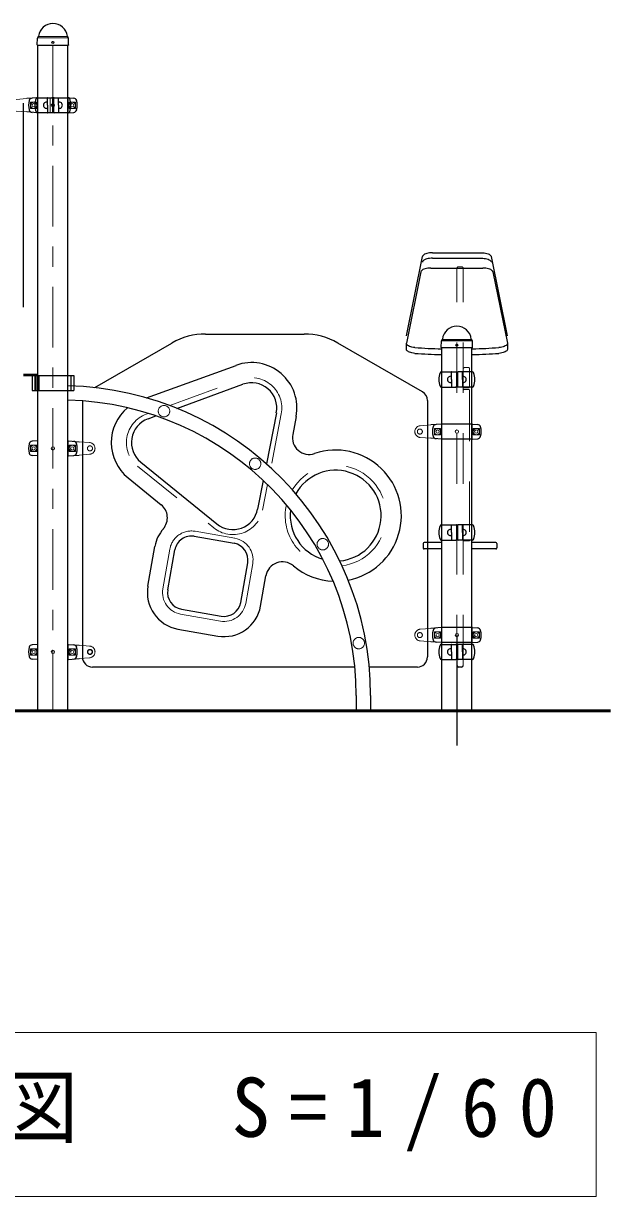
# Model space of a CAD drawing. Units: millimetres on the paper, scale 1:60. Extents: x -385 to 0, y -594 to 267.
# Drawn here: x -131 to -101.9, y -230.7 to -172.6 of the extents above; entities that cross this region are included whole.
import ezdxf

# ---------------------------------------------------------------- set-up
doc = ezdxf.new("R2010")
doc.units = ezdxf.units.MM
doc.linetypes.add('USER1', pattern=[4.5, 2.5, -2])
doc.linetypes.add('USER2', pattern=[6, 3, -1, 1, -1])
doc.layers.add('LY_1', color=7, linetype='Continuous', lineweight=25)
doc.styles.add('ＭＳ ゴシック', font='')
doc.styles.get('ＭＳ ゴシック').set_extended_font_data('MS Gothic')

msp = doc.modelspace()

# ---------------------------------------------------------------- linework, layer by layer
at = {"layer": 'LY_1'}
for p, q in [((-130.32, -173.681), (-130.313, -173.35)), ((-130.312, -173.689), (-130.32, -173.681)), ((-130.312, -173.689), (-128.78, -173.689)), ((-130.293, -173.302), (-130.274, -173.283)), ((-130.288, -206.672), (-130.288, -173.689)), ((-128.799, -173.302), (-128.817, -173.283)), ((-128.803, -206.672), (-128.803, -173.689)), ((-128.772, -173.68), (-128.78, -173.689)), ((-128.772, -173.68), (-128.779, -173.35)), ((-131.004, -186.672), (-131.004, -176.575)), ((-130.313, -176.297), (-130.838, -176.343)), ((-130.314, -176.297), (-128.777, -176.297)), ((-129.817, -176.518), (-129.85, -176.517)), ((-129.817, -176.672), (-129.817, -176.314)), ((-129.817, -176.672), (-129.817, -177.031)), ((-129.571, -176.331), (-129.571, -177.014)), ((-129.521, -176.331), (-129.521, -177.014)), ((-129.275, -176.672), (-129.275, -176.314)), ((-129.275, -176.518), (-129.242, -176.517)), ((-129.275, -176.672), (-129.275, -177.031)), ((-128.779, -176.297), (-128.516, -176.32)), ((-130.313, -177.047), (-130.838, -177.001)), ((-128.779, -177.047), (-130.314, -177.047)), ((-129.817, -176.827), (-129.85, -176.828)), ((-129.275, -176.827), (-129.242, -176.828)), ((-128.779, -177.047), (-128.516, -177.024)), ((-112.044, -188.102), (-111.251, -184.172)), ((-110.753, -183.979), (-108.339, -183.979)), ((-107.048, -188.102), (-107.84, -184.172)), ((-110.836, -184.735), (-108.256, -184.735)), ((-110.753, -184.25), (-108.339, -184.25)), ((-111.334, -184.927), (-112.044, -188.451)), ((-107.758, -184.927), (-107.048, -188.451)), ((-121.986, -188.006), (-117.106, -188.006)), ((-110.293, -188.302), (-110.274, -188.283)), ((-108.799, -188.302), (-108.817, -188.283)), ((-127.478, -190.661), (-123.653, -188.452)), ((-111.254, -190.868), (-115.439, -188.452)), ((-112.046, -188.756), (-112.046, -188.469)), ((-110.32, -188.68), (-110.313, -188.35)), ((-110.32, -188.68), (-110.312, -188.689)), ((-108.78, -188.689), (-110.312, -188.689)), ((-110.288, -206.672), (-110.288, -188.689)), ((-108.803, -206.672), (-108.803, -188.689)), ((-108.78, -188.689), (-108.772, -188.681)), ((-108.772, -188.681), (-108.779, -188.35)), ((-107.046, -188.469), (-107.046, -188.756)), ((-130.288, -190.006), (-131.004, -190.006)), ((-124.912, -191.17), (-120.482, -189.558)), ((-110.314, -189.881), (-109.604, -189.881)), ((-109.817, -190.256), (-109.817, -189.897)), ((-109.571, -189.914), (-109.571, -190.597)), ((-109.521, -189.914), (-109.521, -190.597)), ((-108.777, -189.881), (-109.488, -189.881)), ((-109.275, -190.256), (-109.275, -189.897)), ((-131.004, -190.059), (-128.516, -190.059)), ((-130.576, -190.059), (-130.576, -190.809)), ((-130.447, -190.059), (-130.447, -190.809)), ((-130.397, -190.059), (-130.397, -190.809)), ((-130.241, -190.059), (-130.241, -190.809)), ((-128.654, -190.059), (-128.654, -190.809)), ((-128.516, -190.059), (-128.516, -190.809)), ((-123.413, -191.689), (-120.14, -190.498)), ((-110.314, -190.631), (-109.604, -190.631)), ((-109.817, -190.101), (-109.85, -190.1)), ((-109.817, -190.41), (-109.85, -190.412)), ((-109.817, -190.256), (-109.817, -190.614)), ((-108.779, -190.631), (-109.488, -190.631)), ((-109.275, -190.101), (-109.242, -190.1)), ((-109.275, -190.256), (-109.275, -190.614)), ((-109.275, -190.41), (-109.242, -190.412)), ((-130.576, -190.809), (-128.516, -190.809)), ((-128.088, -191.301), (-128.088, -204.006)), ((-111.004, -191.301), (-111.004, -204.006)), ((-124.839, -192.208), (-124.443, -192.064)), ((-118.485, -191.91), (-118.976, -194.443)), ((-117.504, -192.1), (-117.674, -192.98)), ((-110.313, -192.464), (-110.838, -192.51)), ((-108.779, -192.464), (-110.313, -192.464)), ((-108.779, -192.464), (-108.516, -192.487)), ((-130.313, -193.297), (-130.576, -193.32)), ((-128.779, -193.297), (-128.254, -193.343)), ((-110.313, -193.214), (-110.838, -193.168)), ((-108.779, -193.214), (-110.313, -193.214)), ((-108.779, -193.214), (-108.516, -193.191)), ((-130.313, -194.047), (-130.576, -194.024)), ((-128.779, -194.047), (-128.254, -194.001)), ((-125.198, -194.353), (-121.424, -197.414)), ((-125.828, -195.13), (-124.187, -196.461)), ((-119.135, -195.263), (-119.41, -196.681)), ((-110.314, -197.464), (-109.604, -197.464)), ((-109.817, -197.839), (-109.817, -197.481)), ((-109.571, -197.497), (-109.571, -198.181)), ((-109.521, -197.497), (-109.521, -198.181)), ((-108.777, -197.464), (-109.488, -197.464)), ((-109.275, -197.839), (-109.275, -197.481)), ((-122.546, -198.027), (-120.576, -198.374)), ((-109.817, -197.684), (-109.85, -197.683)), ((-109.817, -197.994), (-109.85, -197.995)), ((-109.817, -197.839), (-109.817, -198.197)), ((-109.275, -197.684), (-109.242, -197.683)), ((-109.275, -197.839), (-109.275, -198.197)), ((-109.275, -197.994), (-109.242, -197.995)), ((-124.843, -200.499), (-124.496, -198.529)), ((-123.858, -200.672), (-123.511, -198.703)), ((-111.213, -198.389), (-111.213, -198.606)), ((-110.288, -198.339), (-111.163, -198.339)), ((-110.288, -198.656), (-111.163, -198.656)), ((-110.314, -198.214), (-109.604, -198.214)), ((-108.779, -198.214), (-109.488, -198.214)), ((-107.613, -198.339), (-108.803, -198.339)), ((-107.613, -198.656), (-108.803, -198.656)), ((-107.563, -198.389), (-107.563, -198.606)), ((-120.247, -201.309), (-119.9, -199.339)), ((-119.263, -201.483), (-118.998, -199.983)), ((-123.182, -201.638), (-121.213, -201.985)), ((-123.356, -202.622), (-121.386, -202.97)), ((-110.313, -202.547), (-110.838, -202.593)), ((-108.779, -202.547), (-110.313, -202.547)), ((-108.779, -202.547), (-108.516, -202.57)), ((-130.313, -203.381), (-130.576, -203.404)), ((-128.779, -203.381), (-128.254, -203.427)), ((-110.313, -203.297), (-110.838, -203.251)), ((-110.314, -203.381), (-109.604, -203.381)), ((-108.779, -203.297), (-110.313, -203.297)), ((-109.817, -203.756), (-109.817, -203.397)), ((-109.571, -203.414), (-109.571, -204.097)), ((-109.546, -202.922), (-109.546, -208.395)), ((-109.521, -203.414), (-109.521, -204.097)), ((-108.777, -203.381), (-109.488, -203.381)), ((-109.275, -203.756), (-109.275, -203.397)), ((-108.779, -203.297), (-108.516, -203.274)), ((-109.817, -203.601), (-109.85, -203.6)), ((-109.817, -203.91), (-109.85, -203.912)), ((-109.817, -203.756), (-109.817, -204.114)), ((-109.275, -203.601), (-109.242, -203.6)), ((-109.275, -203.756), (-109.275, -204.114)), ((-109.275, -203.91), (-109.242, -203.912)), ((-130.313, -204.131), (-130.576, -204.108)), ((-128.779, -204.131), (-128.254, -204.085)), ((-114.6, -204.506), (-127.588, -204.506)), ((-111.504, -204.506), (-113.886, -204.506)), ((-110.314, -204.131), (-109.604, -204.131)), ((-108.779, -204.131), (-109.488, -204.131)), ((-109.313, -204.506), (-109.463, -204.506)), ((-114.532, -205.922), (-114.532, -206.672)), ((-113.82, -205.922), (-113.82, -206.672))]:
    msp.add_line(p, q, dxfattribs=at)
at = {"layer": 'LY_1', "lineweight": 13}
for p, q in [((-130.29, -173.33), (-128.801, -173.33)), ((-130.26, -173.272), (-128.834, -173.272)), ((-130.35, -176.518), (-130.658, -176.518)), ((-130.658, -176.826), (-130.658, -176.518)), ((-129.679, -176.331), (-129.679, -177.014)), ((-128.742, -176.518), (-128.434, -176.518)), ((-128.434, -176.826), (-128.434, -176.518)), ((-130.35, -176.826), (-130.658, -176.826)), ((-128.742, -176.826), (-128.434, -176.826)), ((-108.832, -188.272), (-110.258, -188.272)), ((-108.801, -188.33), (-110.29, -188.33)), ((-110.35, -192.685), (-110.658, -192.685)), ((-110.658, -192.993), (-110.658, -192.685)), ((-108.742, -192.685), (-108.434, -192.685)), ((-108.434, -192.993), (-108.434, -192.685)), ((-130.658, -193.826), (-130.658, -193.518)), ((-130.35, -193.518), (-130.658, -193.518)), ((-128.742, -193.518), (-128.434, -193.518)), ((-128.434, -193.826), (-128.434, -193.518)), ((-110.35, -192.993), (-110.658, -192.993)), ((-108.742, -192.993), (-108.434, -192.993)), ((-130.35, -193.826), (-130.658, -193.826)), ((-128.742, -193.826), (-128.434, -193.826)), ((-110.35, -202.768), (-110.658, -202.768)), ((-110.658, -203.076), (-110.658, -202.768)), ((-108.742, -202.768), (-108.434, -202.768)), ((-108.434, -203.076), (-108.434, -202.768)), ((-110.35, -203.076), (-110.658, -203.076)), ((-108.742, -203.076), (-108.434, -203.076)), ((-130.658, -203.91), (-130.658, -203.602)), ((-130.35, -203.602), (-130.658, -203.602)), ((-130.35, -203.91), (-130.658, -203.91)), ((-128.742, -203.602), (-128.434, -203.602)), ((-128.742, -203.91), (-128.434, -203.91)), ((-128.434, -203.91), (-128.434, -203.602)), ((-102.65, -222.606), (-153.45, -222.606)), ((-102.65, -230.739), (-102.65, -222.606)), ((-153.45, -230.739), (-102.65, -230.739))]:
    msp.add_line(p, q, dxfattribs=at)
at = {"layer": 'LY_1', "linetype": 'USER1', "lineweight": 13}
for p, q in [((-130.288, -173.339), (-128.804, -173.339)), ((-130.838, -176.343), (-131.363, -176.382)), ((-130.296, -176.314), (-130.296, -177.031)), ((-128.796, -176.314), (-128.796, -177.031)), ((-130.838, -177.001), (-131.363, -176.963)), ((-109.546, -204.422), (-109.546, -184.756)), ((-109.313, -184.672), (-109.463, -184.672)), ((-109.229, -204.422), (-109.229, -184.756)), ((-108.804, -188.339), (-110.288, -188.339)), ((-109.179, -189.672), (-108.963, -189.672)), ((-108.913, -189.722), (-108.913, -190.622)), ((-123.765, -191.551), (-120.226, -190.263)), ((-108.963, -190.672), (-109.179, -190.672)), ((-109.179, -190.756), (-108.963, -190.756)), ((-108.913, -190.806), (-108.913, -198.206)), ((-124.924, -191.973), (-124.829, -191.938)), ((-118.24, -191.958), (-118.76, -194.64)), ((-110.838, -192.51), (-111.363, -192.549)), ((-110.296, -192.481), (-110.296, -193.197)), ((-108.796, -192.481), (-108.796, -193.197)), ((-130.296, -193.314), (-130.296, -194.031)), ((-128.796, -193.314), (-128.796, -194.031)), ((-128.254, -193.343), (-127.729, -193.382)), ((-110.838, -193.168), (-111.363, -193.129)), ((-128.254, -194.001), (-127.729, -193.963)), ((-125.356, -194.548), (-121.581, -197.608)), ((-118.92, -195.469), (-119.164, -196.728)), ((-122.502, -197.78), (-120.533, -198.128)), ((-124.105, -200.629), (-123.757, -198.659)), ((-108.963, -198.256), (-109.179, -198.256)), ((-120.001, -201.352), (-119.654, -199.383)), ((-123.226, -201.884), (-121.256, -202.231)), ((-110.838, -202.593), (-111.363, -202.632)), ((-110.296, -202.564), (-110.296, -203.281)), ((-108.796, -202.564), (-108.796, -203.281)), ((-130.296, -203.397), (-130.296, -204.114)), ((-128.796, -203.397), (-128.796, -204.114)), ((-110.838, -203.251), (-111.363, -203.213)), ((-128.254, -203.427), (-127.729, -203.465)), ((-128.254, -204.085), (-127.729, -204.046))]:
    msp.add_line(p, q, dxfattribs=at)
at = {"layer": 'LY_1', "linetype": 'USER2', "lineweight": 13}
msp.add_line((-129.546, -206.672), (-129.546, -173.339), dxfattribs=at)
at = {"layer": 'LY_1', "lineweight": 50}
msp.add_line((-154.161, -206.672), (-101.939, -206.672), dxfattribs=at)
at = {"layer": 'LY_1'}
for points in [[(-110.753, -183.979), (-110.827, -183.982), (-110.9, -183.988), (-110.969, -184), (-111.033, -184.015), (-111.091, -184.035), (-111.142, -184.057), (-111.184, -184.083), (-111.217, -184.111), (-111.24, -184.141), (-111.251, -184.172)], [(-108.339, -183.979), (-108.265, -183.982), (-108.192, -183.988), (-108.123, -184), (-108.059, -184.015), (-108, -184.035), (-107.95, -184.057), (-107.907, -184.083), (-107.875, -184.111), (-107.852, -184.141), (-107.84, -184.172)], [(-110.836, -184.735), (-110.91, -184.737), (-110.982, -184.744), (-111.051, -184.755), (-111.116, -184.771), (-111.174, -184.79), (-111.225, -184.813), (-111.267, -184.839), (-111.3, -184.867), (-111.322, -184.897), (-111.334, -184.927)], [(-110.753, -184.25), (-110.827, -184.252), (-110.9, -184.259), (-110.969, -184.27), (-111.033, -184.286), (-111.091, -184.305), (-111.142, -184.328), (-111.184, -184.354), (-111.217, -184.382), (-111.24, -184.412), (-111.251, -184.442)], [(-108.339, -184.25), (-108.265, -184.252), (-108.192, -184.259), (-108.123, -184.27), (-108.059, -184.286), (-108, -184.305), (-107.95, -184.328), (-107.907, -184.354), (-107.875, -184.382), (-107.852, -184.412), (-107.84, -184.442)], [(-107.758, -184.927), (-107.77, -184.897), (-107.792, -184.867), (-107.825, -184.839), (-107.867, -184.813), (-107.918, -184.79), (-107.976, -184.771), (-108.041, -184.755), (-108.11, -184.744), (-108.182, -184.737), (-108.256, -184.735)], [(-111.628, -188.677), (-111.7, -188.669), (-111.769, -188.657), (-111.833, -188.641), (-111.891, -188.621), (-111.941, -188.598), (-111.982, -188.572), (-112.013, -188.544), (-112.035, -188.514), (-112.045, -188.482), (-112.044, -188.451)], [(-111.628, -188.964), (-111.7, -188.956), (-111.769, -188.944), (-111.833, -188.928), (-111.891, -188.908), (-111.941, -188.885), (-111.982, -188.859), (-112.013, -188.831), (-112.035, -188.801), (-112.045, -188.769), (-112.044, -188.738)], [(-107.048, -188.451), (-107.047, -188.482), (-107.057, -188.514), (-107.078, -188.544), (-107.11, -188.572), (-107.151, -188.598), (-107.201, -188.621), (-107.258, -188.641), (-107.322, -188.657), (-107.391, -188.669), (-107.464, -188.677)], [(-107.048, -188.738), (-107.047, -188.769), (-107.057, -188.801), (-107.078, -188.831), (-107.11, -188.859), (-107.151, -188.885), (-107.201, -188.908), (-107.258, -188.928), (-107.322, -188.944), (-107.391, -188.956), (-107.464, -188.964)]]:
    msp.add_lwpolyline(points, dxfattribs=at)
for centre in [(-129.546, -173.555), (-109.546, -188.555)]:
    msp.add_circle(centre, 0.05, dxfattribs=at)
at = {"layer": 'LY_1', "lineweight": 13}
for centre, radius in [((-130.504, -176.672), 0.154), ((-130.504, -176.672), 0.0833), ((-129.546, -176.672), 0.0833), ((-128.588, -176.672), 0.154), ((-128.588, -176.672), 0.0833), ((-110.504, -192.839), 0.154), ((-110.504, -192.839), 0.0833), ((-109.546, -192.839), 0.0833), ((-108.588, -192.839), 0.154), ((-108.588, -192.839), 0.0833), ((-130.504, -193.672), 0.154), ((-128.588, -193.672), 0.154), ((-130.504, -193.672), 0.0833), ((-129.546, -193.672), 0.0833), ((-128.588, -193.672), 0.0833), ((-110.504, -202.922), 0.154), ((-110.504, -202.922), 0.0833), ((-109.546, -202.922), 0.0833), ((-108.588, -202.922), 0.154), ((-108.588, -202.922), 0.0833), ((-130.504, -203.756), 0.154), ((-130.504, -203.756), 0.0833), ((-129.546, -203.756), 0.0833), ((-128.588, -203.756), 0.154), ((-128.588, -203.756), 0.0833)]:
    msp.add_circle(centre, radius, dxfattribs=at)
at = {"layer": 'LY_1', "linetype": 'USER1', "lineweight": 13}
for centre, radius in [((-124.046, -191.827), 0.283), ((-111.379, -192.839), 0.125), ((-127.713, -193.672), 0.125), ((-119.534, -194.432), 0.283), ((-116.186, -198.422), 0.283), ((-111.379, -202.922), 0.125), ((-114.404, -203.318), 0.283), ((-127.713, -203.756), 0.125), ((-127.713, -203.756), 0.108)]:
    msp.add_circle(centre, radius, dxfattribs=at)
at = {"layer": 'LY_1'}
for centre, radius, start, end in [((-129.546, -173.339), 0.72, 90, 173.3676), ((-129.546, -173.339), 0.72, 6.6324, 90), ((-130.243, -173.351), 0.07, 135, 178.99605), ((-130.307, -173.25), 0.0467, 315, 353.3676), ((-128.784, -173.25), 0.0467, 186.6324, 225), ((-128.849, -173.351), 0.07, 1.00395, 45), ((-129.921, -176.672), 0.833, 163.80375, 196.19625), ((-130.561, -176.486), 0.167, 95, 163.80375), ((-129.503, -176.672), 0.935, 159.19706, 200.80294), ((-130.314, -176.364), 0.0667, 90, 159.19706), ((-129.855, -176.672), 0.156, 88, 272), ((-129.8, -176.314), 0.0167, 90, 180), ((-129.604, -176.331), 0.0333, 0, 90), ((-129.488, -176.331), 0.0333, 90, 180), ((-129.292, -176.314), 0.0167, 0, 90), ((-129.236, -176.672), 0.156, 268, 92), ((-128.777, -176.364), 0.0667, 20.80294, 90), ((-129.589, -176.672), 0.935, 339.19706, 20.80294), ((-128.531, -176.486), 0.167, 16.19625, 85), ((-129.171, -176.672), 0.833, 343.80375, 16.19625), ((-130.561, -176.858), 0.167, 196.19625, 265), ((-130.314, -176.981), 0.0667, 200.80294, 270), ((-129.8, -177.031), 0.0167, 180, 270), ((-129.604, -177.014), 0.0333, 270, 0), ((-129.488, -177.014), 0.0333, 180, 270), ((-129.292, -177.031), 0.0167, 270, 0), ((-128.777, -176.981), 0.0667, 270, 339.19706), ((-128.531, -176.858), 0.167, 275, 343.80375), ((-109.546, -188.339), 0.72, 90, 173.3676), ((-109.546, -188.339), 0.72, 6.6324, 90), ((-121.986, -191.339), 3.333, 90, 120), ((-117.106, -191.339), 3.333, 60, 90), ((-110.243, -188.351), 0.07, 135, 178.99605), ((-110.307, -188.25), 0.0467, 315, 353.3676), ((-108.784, -188.25), 0.0467, 186.6324, 225), ((-108.849, -188.351), 0.07, 1.00395, 45), ((-109.546, -159.034), 29.716, 265.98183, 268.5187), ((-109.546, -159.034), 29.716, 271.4813, 274.01817), ((-119.713, -191.672), 2.25, 349.03624, 110), ((-109.546, -159.321), 29.716, 265.98183, 268.50729), ((-109.546, -159.321), 29.716, 271.49271, 274.01817), ((-109.503, -190.256), 0.935, 159.19706, 200.80294), ((-110.314, -189.947), 0.0667, 90, 159.19706), ((-109.8, -189.897), 0.0167, 90, 180), ((-109.604, -189.914), 0.0333, 0, 90), ((-109.488, -189.914), 0.0333, 90, 180), ((-109.292, -189.897), 0.0167, 0, 90), ((-108.777, -189.947), 0.0667, 20.80294, 90), ((-109.589, -190.256), 0.935, 339.19706, 20.80294), ((-129.176, -205.922), 15.356, 0, 88.60999), ((-119.713, -191.672), 1.25, 349.03624, 110), ((-110.314, -190.564), 0.0667, 200.80294, 270), ((-109.855, -190.256), 0.156, 88, 272), ((-109.8, -190.614), 0.0167, 180, 270), ((-109.604, -190.597), 0.0333, 270, 0), ((-109.488, -190.597), 0.0333, 180, 270), ((-109.292, -190.614), 0.0167, 270, 0), ((-109.236, -190.256), 0.156, 268, 92), ((-108.777, -190.564), 0.0667, 270, 339.19706), ((-111.504, -191.301), 0.5, 0, 60), ((-129.176, -205.922), 14.644, 0, 88.54242), ((-124.411, -193.382), 2.25, 130.00966, 230.96376), ((-124.411, -193.382), 1.25, 110, 230.96376), ((-109.921, -192.839), 0.833, 163.80375, 196.19625), ((-110.561, -192.653), 0.167, 95, 163.80375), ((-108.531, -192.653), 0.167, 16.19625, 85), ((-109.171, -192.839), 0.833, 343.80375, 16.19625), ((-129.921, -193.672), 0.833, 163.80375, 196.19625), ((-130.561, -193.486), 0.167, 95, 163.80375), ((-128.531, -193.486), 0.167, 16.19625, 85), ((-129.171, -193.672), 0.833, 343.80375, 16.19625), ((-116.856, -193.138), 0.833, 169.03624, 288.71194), ((-110.561, -193.025), 0.167, 196.19625, 265), ((-108.531, -193.025), 0.167, 275, 343.80375), ((-130.561, -193.858), 0.167, 196.19625, 265), ((-128.531, -193.858), 0.167, 275, 343.80375), ((-115.546, -197.006), 3.25, 280.96728, 108.71194), ((-115.546, -197.006), 2.25, 275.07261, 151.31235), ((-124.712, -197.108), 0.833, 319.29316, 50.96376), ((-120.637, -196.443), 1.25, 230.96376, 349.03624), ((-115.546, -197.006), 2.25, 172.88738, 253.49758), ((-109.503, -197.839), 0.935, 159.19706, 200.80294), ((-110.314, -197.531), 0.0667, 90, 159.19706), ((-109.8, -197.481), 0.0167, 90, 180), ((-109.604, -197.497), 0.0333, 0, 90), ((-109.488, -197.497), 0.0333, 90, 180), ((-109.292, -197.481), 0.0167, 0, 90), ((-108.777, -197.531), 0.0667, 20.80294, 90), ((-109.589, -197.839), 0.935, 339.19706, 20.80294), ((-122.69, -198.847), 1.833, 139.29316, 170), ((-122.69, -198.847), 0.833, 80, 170), ((-110.314, -198.147), 0.0667, 200.80294, 270), ((-109.855, -197.839), 0.156, 88, 272), ((-109.604, -198.181), 0.0333, 270, 0), ((-109.488, -198.181), 0.0333, 180, 270), ((-109.236, -197.839), 0.156, 268, 92), ((-108.777, -198.147), 0.0667, 270, 339.19706), ((-120.721, -199.195), 0.833, 350, 80), ((-111.163, -198.389), 0.05, 90, 180), ((-111.163, -198.606), 0.05, 180, 270), ((-109.8, -198.197), 0.0167, 180, 270), ((-109.292, -198.197), 0.0167, 270, 0), ((-107.613, -198.389), 0.05, 0, 90), ((-107.613, -198.606), 0.05, 270, 0), ((-118.178, -200.128), 0.833, 49.87293, 170), ((-115.546, -197.006), 3.25, 229.87293, 267.7481), ((-123.038, -200.817), 1.833, 170, 260), ((-123.038, -200.817), 0.833, 170, 260), ((-121.068, -201.164), 1.833, 260, 350), ((-121.068, -201.164), 0.833, 260, 350), ((-109.921, -202.922), 0.833, 163.80375, 196.19625), ((-110.561, -202.736), 0.167, 95, 163.80375), ((-108.531, -202.736), 0.167, 16.19625, 85), ((-109.171, -202.922), 0.833, 343.80375, 16.19625), ((-130.561, -203.57), 0.167, 95, 163.80375), ((-128.531, -203.57), 0.167, 16.19625, 85), ((-110.561, -203.108), 0.167, 196.19625, 265), ((-110.314, -203.447), 0.0667, 90, 159.19706), ((-109.8, -203.397), 0.0167, 90, 180), ((-109.604, -203.414), 0.0333, 0, 90), ((-109.488, -203.414), 0.0333, 90, 180), ((-109.292, -203.397), 0.0167, 0, 90), ((-108.777, -203.447), 0.0667, 20.80294, 90), ((-108.531, -203.108), 0.167, 275, 343.80375), ((-129.921, -203.756), 0.833, 163.80375, 196.19625), ((-130.561, -203.942), 0.167, 196.19625, 265), ((-128.531, -203.942), 0.167, 275, 343.80375), ((-129.171, -203.756), 0.833, 343.80375, 16.19625), ((-109.503, -203.756), 0.935, 159.19706, 200.80294), ((-109.855, -203.756), 0.156, 88, 272), ((-109.236, -203.756), 0.156, 268, 92), ((-109.589, -203.756), 0.935, 339.19706, 20.80294), ((-127.588, -204.006), 0.5, 180, 270), ((-111.504, -204.006), 0.5, 270, 0), ((-110.314, -204.064), 0.0667, 200.80294, 270), ((-109.8, -204.114), 0.0167, 180, 270), ((-109.604, -204.097), 0.0333, 270, 0), ((-109.463, -204.422), 0.0833, 180, 270), ((-109.488, -204.097), 0.0333, 180, 270), ((-109.313, -204.422), 0.0833, 270, 0), ((-109.292, -204.114), 0.0167, 270, 0), ((-108.777, -204.064), 0.0667, 270, 339.19706)]:
    msp.add_arc(centre, radius, start, end, dxfattribs=at)
at = {"layer": 'LY_1', "lineweight": 13}
for centre, radius, start, end in [((-132.484, -176.672), 2.139, 355.87048, 4.12952), ((-129.646, -176.331), 0.0333, 90, 180), ((-126.608, -176.672), 2.139, 175.87048, 184.12952), ((-129.646, -177.014), 0.0333, 180, 270), ((-112.484, -192.839), 2.139, 355.87048, 4.12952), ((-106.608, -192.839), 2.139, 175.87048, 184.12952), ((-132.484, -193.672), 2.139, 355.87048, 4.12952), ((-126.608, -193.672), 2.139, 175.87048, 184.12952), ((-112.484, -202.922), 2.139, 355.87048, 4.12952), ((-106.608, -202.922), 2.139, 175.87048, 184.12952), ((-132.484, -203.756), 2.139, 355.87048, 4.12952), ((-126.608, -203.756), 2.139, 175.87048, 184.12952)]:
    msp.add_arc(centre, radius, start, end, dxfattribs=at)
at = {"layer": 'LY_1', "linetype": 'USER1', "lineweight": 13}
for centre, radius, start, end in [((-130.313, -176.314), 0.0167, 0, 91.98888), ((-130.313, -177.031), 0.0167, 270, 0), ((-109.463, -184.756), 0.0833, 90, 180), ((-109.313, -184.756), 0.0833, 0, 90), ((-109.179, -189.722), 0.05, 90, 180), ((-108.963, -189.722), 0.05, 0, 90), ((-119.713, -191.672), 1.5, 349.03624, 110), ((-109.179, -190.622), 0.05, 180, 270), ((-108.963, -190.622), 0.05, 270, 0), ((-109.179, -190.806), 0.05, 90, 180), ((-108.963, -190.806), 0.05, 0, 90), ((-124.411, -193.382), 1.5, 110, 230.96376), ((-111.338, -192.839), 0.291, 95, 265), ((-110.313, -192.481), 0.0167, 0, 91.98888), ((-128.779, -193.314), 0.0167, 88.01112, 180), ((-127.754, -193.672), 0.291, 275, 85), ((-110.313, -193.197), 0.0167, 270, 0), ((-128.779, -194.031), 0.0167, 180, 270), ((-115.546, -197.006), 2.5, 277.16719, 149.21776), ((-120.637, -196.443), 1.5, 230.96376, 349.03624), ((-115.546, -197.006), 2.5, 167.69425, 258.6907), ((-122.69, -198.847), 1.083, 80, 170), ((-120.721, -199.195), 1.083, 350, 80), ((-109.179, -198.206), 0.05, 180, 270), ((-108.963, -198.206), 0.05, 270, 0), ((-123.038, -200.817), 1.083, 170, 260), ((-121.068, -201.164), 1.083, 260, 350), ((-111.338, -202.922), 0.291, 95, 265), ((-110.313, -202.564), 0.0167, 0, 91.98888), ((-128.779, -203.397), 0.0167, 88.01112, 180), ((-110.313, -203.281), 0.0167, 270, 0), ((-127.754, -203.756), 0.291, 275, 85), ((-128.779, -204.114), 0.0167, 180, 270)]:
    msp.add_arc(centre, radius, start, end, dxfattribs=at)

# ---------------------------------------------------------------- texts
at = {"layer": 'LY_1', "insert": (-152.05, -226.672), "char_height": 2.933, "attachment_point": 4, "style": 'ＭＳ ゴシック'}
msp.add_mtext('\\T1.5;\\W0.95;D視立面図\u3000S=1/60', dxfattribs=at)

doc.saveas('drawing.dxf')
